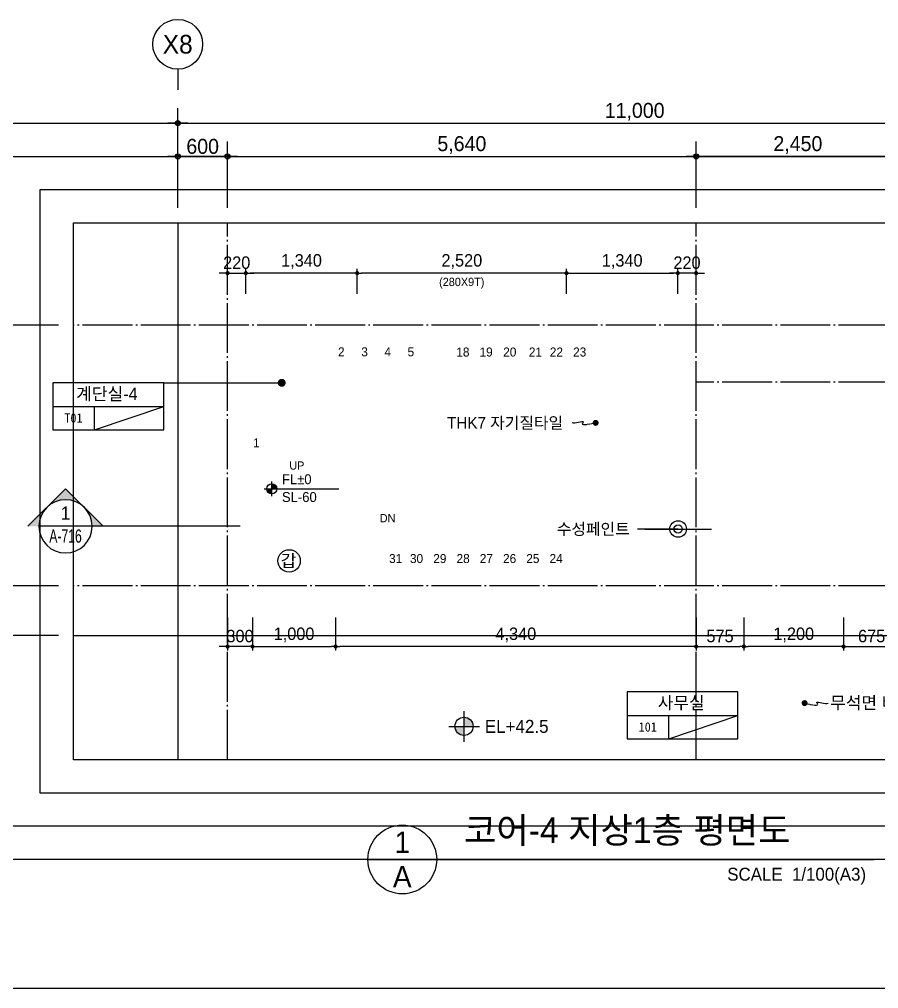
# Model space of a CAD drawing. Header units: millimetres. Extents: x 252711992 to 505989238, y 504776675 to 1009617600.
# Drawn here: x 253386243 to 253396585, y 504818337 to 504830007 of the extents above; entities that cross this region are included whole.
import ezdxf
from ezdxf.enums import TextEntityAlignment as Align
from ezdxf.xclip import XClip

# ---------------------------------------------------------------- set-up
doc = ezdxf.new("R2010")
doc.units = ezdxf.units.MM
doc.header["$XCLIPFRAME"] = 0
doc.linetypes.add('CEN', pattern=[35, 30, -2, 1, -2])
for name, color, linetype in [('$ZCDB_AUDIT_GENERATED_600D18', 7, 'Continuous'), ('0KD DIM', 7, 'Continuous'), ('4A.TEC CEN', 1, 'CEN'), ('4A.TEC TEXT', 7, 'Continuous'), ('4A.TEC TEXT 1', 3, 'Continuous'), ('4A.TEC TEXT 2', 3, 'Continuous'), ('4A.TEC 심볼', 7, 'Continuous'), ('CEN', 1, 'CEN'), ('LEV', 7, 'Continuous'), ('ROM', 7, 'Continuous'), ('SYM', 1, 'Continuous'), ('TEXT', 7, 'Continuous'), ('㈜SE&C TEXT', 7, 'Continuous')]:
    doc.layers.add(name, color=color, linetype=linetype)
doc.layers.add('DEFPOINT', color=135, linetype='Continuous', plot=False)
doc.styles.add('1', font='')
doc.styles.add('GHS', font='malgun.ttf')
doc.styles.add('SAMOO', font='')
doc.styles.add('나눔고딕', font='')
doc.styles.add('돋움', font='')
doc.styles.add('돋음체', font='')
doc.styles.add('울릉도L', font='')
doc.styles.get('1').set_extended_font_data('DotumChe')
doc.styles.get('SAMOO').set_extended_font_data('Dotum')
doc.styles.get('나눔고딕').set_extended_font_data('Dotum')
doc.styles.get('돋움').set_extended_font_data('Dotum')
doc.styles.get('돋음체').set_extended_font_data('Dotum')
doc.styles.get('울릉도L').set_extended_font_data('Dotum')
doc.dimstyles.new('DIM_600(외부치수)', dxfattribs={"dimscale": 400, "dimtxt": 3.299999999999998, "dimasz": 1, "dimexe": 2, "dimexo": 2, "dimgap": 1, "dimtad": 1, "dimdec": 0, "dimdsep": 46, "dimlunit": 6, "dimtxsty": '나눔고딕', "dimblk1": 'DIMDOT', "dimblk2": 'DIMDOT', "dimsah": 1, "dimcen": 2.5, "dimdle": 1.5, "dimclrd": 8, "dimclre": 8, "dimclrt": 3, "dimadec": 0, "dimazin": 0, "dimtfac": 1, "dimtdec": 0, "dimtix": 1, "dimtmove": 2, "dimatfit": 3, "dimldrblk": 'DIMDOT', "dimfxl": 1, "dimtvp": 1, "dimtolj": 1, "dimtzin": 0, "dimarcsym": 0})
doc.dimstyles.new('DIM_80(외부치수)', dxfattribs={"dimscale": 40, "dimtxt": 3.299999999999998, "dimasz": 1, "dimexe": 2, "dimexo": 2, "dimgap": 1, "dimtad": 1, "dimdec": 0, "dimdsep": 46, "dimlunit": 6, "dimtxsty": '돋움', "dimblk1": 'DIMDOT', "dimblk2": 'DIMDOT', "dimsah": 1, "dimcen": 2.5, "dimdle": 1.5, "dimclrd": 1, "dimclre": 7, "dimclrt": 2, "dimadec": 0, "dimazin": 0, "dimtfac": 1, "dimtdec": 0, "dimtix": 1, "dimtmove": 2, "dimatfit": 3, "dimldrblk": 'DIMDOT', "dimfxl": 1, "dimtvp": 1, "dimtolj": 1, "dimtzin": 0, "dimarcsym": 0})
doc.dimstyles.new('KD DIM 1', dxfattribs={"dimscale": 50, "dimtxt": 3, "dimasz": 1, "dimexe": 1, "dimexo": 1, "dimgap": 1, "dimtad": 1, "dimdec": 0, "dimzin": 0, "dimdsep": 46, "dimlunit": 6, "dimtxsty": '돋음체', "dimblk": 'DOT', "dimcen": 3, "dimdle": 1, "dimclrd": 256, "dimclre": 256, "dimclrt": 3, "dimazin": 0, "dimtfac": 1, "dimtdec": 0, "dimtix": 1, "dimtmove": 2, "dimatfit": 3, "dimldrblk": 'OBLIQUE', "dimfxl": 1, "dimtvp": 0.8333, "dimtolj": 1, "dimtzin": 0, "dimarcsym": 0})

# ---------------------------------------------------------------- blocks, each defined once
blk = doc.blocks.new('dwgFD3B')
at = {"layer": '4A.TEC CEN', "color": 250, "ltscale": 500}
blk.add_line((49194.51359510422, -169936.8347870111, -3333.333333333334), (357999.999995023, -169936.8347870111, -3333.333333333334), dxfattribs=at)
at = {"layer": '4A.TEC CEN', "color": 250, "ltscale": 500, "elevation": -3333.333333333334}
blk.add_lwpolyline([(241807.625374347, -39163.15827703476), (241807.625374347, -267000.000000298)], dxfattribs=at)
blk = doc.blocks.new('DIMDOT')
at = {"color": 0}
blk.add_line((-2, 0), (2, 0), dxfattribs=at)
for radius in [0.5, 0.25]:
    blk.add_circle((0, 0), radius, dxfattribs=at)
blk = doc.blocks.new('*D499')
at = {"layer": '$ZCDB_AUDIT_GENERATED_600D18', "color": 8, "lineweight": -2, "transparency": 16777216}
for p, q in [((253386712.6702335, 504826327.1429184), (253385512.670236, 504826327.1429184)), ((253385692.670236, 504826267.1429184), (253385692.670236, 504822647.1429183)), ((253386712.6702333, 504822587.1429183), (253385512.670236, 504822587.1429183))]:
    blk.add_line(p, q, dxfattribs=at)
at = {"layer": 'Defpoints', "color": 0, "transparency": 16777216}
for p in [(253386892.6702335, 504826327.1429184, -1.31158230942674e-08), (253385692.670236, 504822587.1429183), (253386892.6702333, 504822587.1429183, 2.26737029151991e-09)]:
    blk.add_point(p, dxfattribs=at)
at = {"layer": '$ZCDB_AUDIT_GENERATED_600D18', "color": 8, "lineweight": -2, "transparency": 16777216, "xscale": 60, "yscale": 60, "zscale": 60}
for p, rotation in [((253385692.670236, 504826327.1429184), 90), ((253385692.670236, 504822587.1429183), 270)]:
    blk.add_blockref('DIMDOT', p, dxfattribs=dict(at, rotation=rotation))
at = {"layer": '$ZCDB_AUDIT_GENERATED_600D18', "color": 3, "transparency": 16777216, "insert": (253385555.2075495, 504824457.1429182), "char_height": 180, "attachment_point": 5, "rotation": 90, "style": '나눔고딕'}
blk.add_mtext('\\A1;3,740', dxfattribs=at)
blk = doc.blocks.new('*D500')
at = {"layer": '$ZCDB_AUDIT_GENERATED_600D18', "color": 8, "lineweight": -2, "transparency": 16777216}
for p, q in [((253386712.6702335, 504823187.1429185), (253385912.6702371, 504823187.1429185)), ((253386092.6702371, 504822647.1429183), (253386092.6702371, 504823127.1429185)), ((253386712.6702335, 504822587.1429183), (253385912.6702371, 504822587.1429183))]:
    blk.add_line(p, q, dxfattribs=at)
at = {"layer": 'Defpoints', "color": 0, "transparency": 16777216}
for p in [(253386092.6702371, 504823187.1429185), (253386892.6702335, 504823187.1429185, -2.875822247005999e-09), (253386892.6702335, 504822587.1429183, -5.343281372915953e-09)]:
    blk.add_point(p, dxfattribs=at)
at = {"layer": '$ZCDB_AUDIT_GENERATED_600D18', "color": 8, "lineweight": -2, "transparency": 16777216, "xscale": 60, "yscale": 60, "zscale": 60}
for p, rotation in [((253386092.6702371, 504823187.1429185), 90), ((253386092.6702371, 504822587.1429183), 270)]:
    blk.add_blockref('DIMDOT', p, dxfattribs=dict(at, rotation=rotation))
at = {"layer": '$ZCDB_AUDIT_GENERATED_600D18', "color": 3, "transparency": 16777216, "insert": (253385972.5481205, 504822887.1429182), "char_height": 180, "attachment_point": 5, "rotation": 90, "style": '나눔고딕'}
blk.add_mtext('\\A1;600', dxfattribs=at)
blk = doc.blocks.new('*D501')
at = {"layer": '$ZCDB_AUDIT_GENERATED_600D18', "color": 8, "lineweight": -2, "transparency": 16777216}
for p, q in [((253388148.7754986, 504827737.1607442), (253388148.7754986, 504828937.1607442)), ((253399148.7754986, 504827737.1607442), (253399148.7754986, 504828937.1607442)), ((253388208.7754986, 504828757.1607442), (253399088.7754986, 504828757.1607442))]:
    blk.add_line(p, q, dxfattribs=at)
at = {"layer": 'Defpoints', "color": 0, "transparency": 16777216}
for p in [(253399148.7754986, 504828757.1607442), (253388148.7754986, 504827557.1607442, 1.956323103513569e-09), (253399148.7754986, 504827557.1607442)]:
    blk.add_point(p, dxfattribs=at)
at = {"layer": '$ZCDB_AUDIT_GENERATED_600D18', "color": 8, "lineweight": -2, "transparency": 16777216, "xscale": 60, "yscale": 60, "zscale": 60, "rotation": 180}
blk.add_blockref('DIMDOT', (253388148.7754986, 504828757.1607442), dxfattribs=at)
at = {"layer": '$ZCDB_AUDIT_GENERATED_600D18', "color": 8, "lineweight": -2, "transparency": 16777216, "xscale": 60, "yscale": 60, "zscale": 60}
blk.add_blockref('DIMDOT', (253399148.7754986, 504828757.1607442), dxfattribs=at)
at = {"layer": '$ZCDB_AUDIT_GENERATED_600D18', "color": 3, "transparency": 16777216, "insert": (253393648.7754986, 504828894.6234307), "char_height": 180, "attachment_point": 5, "style": '나눔고딕'}
blk.add_mtext('\\A1;11,000', dxfattribs=at)
blk = doc.blocks.new('*D503')
at = {"layer": '$ZCDB_AUDIT_GENERATED_600D18', "color": 8, "lineweight": -2, "transparency": 16777216}
for p, q in [((253388148.7754986, 504827737.1607405), (253388148.7754986, 504828537.1607442)), ((253388748.7741423, 504827737.1607409), (253388748.7741423, 504828537.1607442)), ((253388688.7741423, 504828357.1607442), (253388208.7754986, 504828357.1607442))]:
    blk.add_line(p, q, dxfattribs=at)
at = {"layer": 'Defpoints', "color": 0, "transparency": 16777216}
for p in [(253388148.7754986, 504828357.1607442), (253388148.7754986, 504827557.1607405, 39666.65489693279), (253388748.7741423, 504827557.1607409, 34666.66625857192)]:
    blk.add_point(p, dxfattribs=at)
at = {"layer": '$ZCDB_AUDIT_GENERATED_600D18', "color": 8, "lineweight": -2, "transparency": 16777216, "xscale": 60, "yscale": 60, "zscale": 60, "rotation": 180}
blk.add_blockref('DIMDOT', (253388148.7754986, 504828357.1607442), dxfattribs=at)
at = {"layer": '$ZCDB_AUDIT_GENERATED_600D18', "color": 8, "lineweight": -2, "transparency": 16777216, "xscale": 60, "yscale": 60, "zscale": 60}
blk.add_blockref('DIMDOT', (253388748.7741423, 504828357.1607442), dxfattribs=at)
at = {"layer": '$ZCDB_AUDIT_GENERATED_600D18', "color": 3, "transparency": 16777216, "insert": (253388448.7748204, 504828477.2828609), "char_height": 180, "attachment_point": 5, "style": '나눔고딕'}
blk.add_mtext('\\A1;600', dxfattribs=at)
blk = doc.blocks.new('*D504')
at = {"layer": '$ZCDB_AUDIT_GENERATED_600D18', "color": 8, "lineweight": -2, "transparency": 16777216}
for p, q in [((253386712.6702332, 504826327.1429185), (253385912.6702375, 504826327.1429185)), ((253386092.6702375, 504826267.1429185), (253386092.6702375, 504823247.1429185)), ((253386712.6702335, 504823187.1429185), (253385912.6702375, 504823187.1429185))]:
    blk.add_line(p, q, dxfattribs=at)
at = {"layer": 'Defpoints', "color": 0, "transparency": 16777216}
for p in [(253386892.6702332, 504826327.1429185, -1.578882802277803e-08), (253386092.6702375, 504823187.1429185), (253386892.6702335, 504823187.1429185, -2.875822247005999e-09)]:
    blk.add_point(p, dxfattribs=at)
at = {"layer": '$ZCDB_AUDIT_GENERATED_600D18', "color": 8, "lineweight": -2, "transparency": 16777216, "xscale": 60, "yscale": 60, "zscale": 60}
for p, rotation in [((253386092.6702375, 504826327.1429185), 90), ((253386092.6702375, 504823187.1429185), 270)]:
    blk.add_blockref('DIMDOT', p, dxfattribs=dict(at, rotation=rotation))
at = {"layer": '$ZCDB_AUDIT_GENERATED_600D18', "color": 3, "transparency": 16777216, "insert": (253385955.207551, 504824757.1429183), "char_height": 180, "attachment_point": 5, "rotation": 90, "style": '나눔고딕'}
blk.add_mtext('\\A1;3,140', dxfattribs=at)
blk = doc.blocks.new('*D505')
at = {"layer": '$ZCDB_AUDIT_GENERATED_600D18', "color": 8, "lineweight": -2, "transparency": 16777216}
for p, q in [((253388748.7741423, 504827737.1607409), (253388748.7741423, 504828537.1607442)), ((253394388.7741423, 504827737.1607371), (253394388.7741423, 504828537.1607442)), ((253388808.7741423, 504828357.1607442), (253394328.7741423, 504828357.1607442))]:
    blk.add_line(p, q, dxfattribs=at)
at = {"layer": 'Defpoints', "color": 0, "transparency": 16777216}
for p in [(253394388.7741423, 504828357.1607442), (253388748.7741423, 504827557.1607409, 34666.66625857192), (253394388.7741423, 504827557.1607371, 81666.6657055349)]:
    blk.add_point(p, dxfattribs=at)
at = {"layer": '$ZCDB_AUDIT_GENERATED_600D18', "color": 8, "lineweight": -2, "transparency": 16777216, "xscale": 60, "yscale": 60, "zscale": 60, "rotation": 180}
blk.add_blockref('DIMDOT', (253388748.7741423, 504828357.1607442), dxfattribs=at)
at = {"layer": '$ZCDB_AUDIT_GENERATED_600D18', "color": 8, "lineweight": -2, "transparency": 16777216, "xscale": 60, "yscale": 60, "zscale": 60}
blk.add_blockref('DIMDOT', (253394388.7741423, 504828357.1607442), dxfattribs=at)
at = {"layer": '$ZCDB_AUDIT_GENERATED_600D18', "color": 3, "transparency": 16777216, "insert": (253391568.7741423, 504828494.6234307), "char_height": 180, "attachment_point": 5, "style": '나눔고딕'}
blk.add_mtext('\\A1;5,640', dxfattribs=at)
blk = doc.blocks.new('*D506')
at = {"layer": '$ZCDB_AUDIT_GENERATED_600D18', "color": 8, "lineweight": -2, "transparency": 16777216}
for p, q in [((253394388.7741423, 504827737.1607371), (253394388.7741423, 504828537.1607442)), ((253396838.7741423, 504827737.1607388), (253396838.7741423, 504828537.1607442)), ((253396778.7741423, 504828357.1607442), (253394448.7741423, 504828357.1607442))]:
    blk.add_line(p, q, dxfattribs=at)
at = {"layer": 'Defpoints', "color": 0, "transparency": 16777216}
for p in [(253394388.7741423, 504828357.1607442), (253394388.7741423, 504827557.1607371, 81666.6657055349), (253396838.7741423, 504827557.1607388, 61249.99927946219)]:
    blk.add_point(p, dxfattribs=at)
at = {"layer": '$ZCDB_AUDIT_GENERATED_600D18', "color": 8, "lineweight": -2, "transparency": 16777216, "xscale": 60, "yscale": 60, "zscale": 60, "rotation": 180}
blk.add_blockref('DIMDOT', (253394388.7741423, 504828357.1607442), dxfattribs=at)
at = {"layer": '$ZCDB_AUDIT_GENERATED_600D18', "color": 8, "lineweight": -2, "transparency": 16777216, "xscale": 60, "yscale": 60, "zscale": 60}
blk.add_blockref('DIMDOT', (253396838.7741423, 504828357.1607442), dxfattribs=at)
at = {"layer": '$ZCDB_AUDIT_GENERATED_600D18', "color": 3, "transparency": 16777216, "insert": (253395613.7741423, 504828494.6234307), "char_height": 180, "attachment_point": 5, "style": '나눔고딕'}
blk.add_mtext('\\A1;2,450', dxfattribs=at)
blk = doc.blocks.new('A$C6C9969DE')
at = {"layer": 'ROM', "color": 0, "linetype": 'Continuous'}
for p, q in [((-0.000366315478459, 509.9999848770676), (2399.999633684521, 509.9999848920268)), ((899.9996336845217, -1.51068088599e-05), (899.9996336845217, 509.999984889233))]:
    blk.add_line(p, q, dxfattribs=at)
blk.add_lwpolyline([(-0.0003663210663944, -1.51229323819e-05), (2399.999633678934, -1.51229323819e-05), (2399.999633678934, 1019.999984877067), (-0.0003663210663944, 1019.999984877067)], close=True, dxfattribs=at)
blk = doc.blocks.new('A$C3A5201BD')
at = {"layer": 'LEV'}
h = blk.add_hatch(color=256, dxfattribs=at)
h.paths.add_polyline_path([(199.9995037299813, 200.0000386673782), (334.9992689478677, 200.0000386674074, 0.4142135623731555), (199.9995037299813, 334.9998038851481)])
h.paths.add_polyline_path([(199.9995037299813, 65.00027344955014), (199.9995037299813, 200.0000386674074), (64.9997385123279, 200.0000386673782, 0.4142135623728401)])
at = {"layer": 'LEV', "color": 7}
for p, q in [((199.9995037299813, 0.0002734496083576), (199.9995037299813, 399.9998038851481)), ((-0.0002614879049361, 200.0000386673201), (2007.350584278698, 200.0000386679894)), ((-0.0002614876721054, 200.0000386673491), (399.9992689478677, 200.0000386674364))]:
    blk.add_line(p, q, dxfattribs=at)
blk.add_circle((199.9995037300978, 200.0000386673491), 134.9997652177996, dxfattribs=at)
blk = doc.blocks.new('ASDFAWGFQWEGRQEWR')
at = {"layer": 'CEN'}
blk.add_lwpolyline([(1711.563310235739, 117.6312502026558), (1640.734880536795, 101.4625445604324), (1594.273082643747, 94.00800722837448), (1567.469787657261, 93.40916627645493), (1555.616866767406, 97.8075498342514), (1554.00619110465, 105.3446859121323), (1557.929631829262, 114.1621026992798), (1562.679060041904, 122.4013282060623), (1563.546346962452, 128.2038905024529), (1556.924680322409, 130.2069102525711), (1543.612514823675, 129.0298780202866), (1525.509621739388, 125.7878770232201), (1504.515772283077, 121.5959903597832), (1482.53073784709, 117.5693011879921), (1461.454289674759, 114.8228927254677), (1443.186199069023, 114.4718480110168), (1429.626237303019, 117.6312502026558)], dxfattribs=at)
at = {"layer": '㈜SE&C TEXT', "color": 1, "const_width": 35.86564879630993}
blk.add_lwpolyline([(1729.496134638786, 117.6312502026558, 1), (1693.630485832691, 117.6312502026558, 1)], format="xyb", close=True, dxfattribs=at)
at = {"layer": '4A.TEC TEXT', "style": '돋움'}
blk.add_text('THK7 자기질타일', height=140, dxfattribs=at).set_placement((-76.75096759200096, 117.6312502026558), align=Align.MIDDLE_LEFT)
blk = doc.blocks.new('단면기호1')
at = {"layer": 'SYM'}
h = blk.add_hatch(color=256, dxfattribs=at)
h.paths.add_polyline_path([(4.24264068711929, 4.242640687119319, -0.198912367379659), (6, 8.3e-15), (8.485281374238637, 0)])
h.paths.add_polyline_path([(0, 8.48528137423858), (-4.24264068711929, 4.24264068711929, -0.4142135623730959), (4.24264068711929, 4.242640687119319)])
h.paths.add_polyline_path([(-4.24264068711929, 4.24264068711929), (-8.485281374238525, 5.68e-14), (-6, 4.85e-14, -0.198912367379656)])
for p in [(-8.485281374238525, 5.68e-14), (8.485281374238637, 0)]:
    blk.add_line(p, (0, 8.48528137423858), dxfattribs=at)
blk.add_circle((0, 0), 6, dxfattribs=at)
blk = doc.blocks.new('_Dot')
at = {"color": 0, "linetype": 'ByBlock', "lineweight": -2}
blk.add_line((-0.5, 0), (-1, 0), dxfattribs=at)
at = {"color": 0, "linetype": 'ByBlock', "const_width": 0.5}
blk.add_lwpolyline([(-0.25, 0, 1), (0.25, 0, 1)], format="xyb", close=True, dxfattribs=at)
blk = doc.blocks.new('*D1077')
at = {"layer": '0KD DIM', "lineweight": -2, "transparency": 16777216}
for p, q in [((253389048.7741442, 504822806.3155872), (253389048.7741442, 504822406.3155859)), ((253390048.7741442, 504822806.3155872), (253390048.7741442, 504822406.3155859)), ((253389098.7741442, 504822456.3155859), (253389998.7741442, 504822456.3155859))]:
    blk.add_line(p, q, dxfattribs=at)
at = {"layer": 'Defpoints', "color": 0, "transparency": 16777216}
for p in [(253389048.7741442, 504822856.3155872), (253390048.7741442, 504822856.3155872), (253390048.7741442, 504822456.3155859)]:
    blk.add_point(p, dxfattribs=at)
at = {"layer": '0KD DIM', "lineweight": -2, "transparency": 16777216, "xscale": 50, "yscale": 50, "zscale": 50, "rotation": 180}
blk.add_blockref('_Dot', (253389048.7741442, 504822456.3155859), dxfattribs=at)
at = {"layer": '0KD DIM', "lineweight": -2, "transparency": 16777216, "xscale": 50, "yscale": 50, "zscale": 50}
blk.add_blockref('_Dot', (253390048.7741442, 504822456.3155859), dxfattribs=at)
at = {"layer": '0KD DIM', "color": 3, "transparency": 16777216, "insert": (253389548.7741442, 504822595.8678247), "char_height": 150, "attachment_point": 5, "style": '돋음체'}
blk.add_mtext('\\A1;1,000', dxfattribs=at)
blk = doc.blocks.new('_OBLIQUE')
at = {"color": 0, "linetype": 'ByBlock'}
blk.add_line((-0.5, -0.5), (0.5, 0.5), dxfattribs=at)
blk = doc.blocks.new('*D1078')
at = {"layer": '0KD DIM', "lineweight": -2, "transparency": 16777216}
for p, q in [((253388748.7741423, 504822806.3155872), (253388748.7741423, 504822406.3155859)), ((253389048.7741442, 504822806.3155872), (253389048.7741442, 504822406.3155859)), ((253388698.7741423, 504822456.3155859), (253388648.7741423, 504822456.3155859)), ((253389048.7741442, 504822456.3155859), (253388748.7741423, 504822456.3155859)), ((253389098.7741442, 504822456.3155859), (253389148.7741442, 504822456.3155859))]:
    blk.add_line(p, q, dxfattribs=at)
at = {"layer": 'Defpoints', "color": 0, "transparency": 16777216}
for p in [(253388748.7741423, 504822856.3155872), (253389048.7741442, 504822856.3155872), (253388748.7741423, 504822456.3155859)]:
    blk.add_point(p, dxfattribs=at)
at = {"layer": '0KD DIM', "lineweight": -2, "transparency": 16777216, "xscale": 50, "yscale": 50, "zscale": 50}
blk.add_blockref('_Dot', (253388748.7741423, 504822456.3155859), dxfattribs=at)
at = {"layer": '0KD DIM', "lineweight": -2, "transparency": 16777216, "xscale": 50, "yscale": 50, "zscale": 50, "rotation": 180}
blk.add_blockref('_Dot', (253389048.7741442, 504822456.3155859), dxfattribs=at)
at = {"layer": '0KD DIM', "color": 3, "transparency": 16777216, "insert": (253388898.7741432, 504822581.4173498), "char_height": 150, "attachment_point": 5, "style": '돋음체'}
blk.add_mtext('\\A1;300', dxfattribs=at)
blk = doc.blocks.new('*D1079')
at = {"layer": '0KD DIM', "lineweight": -2, "transparency": 16777216}
for p, q in [((253390048.7741442, 504822806.3155872), (253390048.7741442, 504822406.3155859)), ((253394388.7741423, 504822806.3155875), (253394388.7741423, 504822406.3155859)), ((253394338.7741423, 504822456.3155859), (253390098.7741442, 504822456.3155859))]:
    blk.add_line(p, q, dxfattribs=at)
at = {"layer": 'Defpoints', "color": 0, "transparency": 16777216}
for p in [(253390048.7741442, 504822856.3155872), (253394388.7741423, 504822856.3155875), (253390048.7741442, 504822456.3155859)]:
    blk.add_point(p, dxfattribs=at)
at = {"layer": '0KD DIM', "lineweight": -2, "transparency": 16777216, "xscale": 50, "yscale": 50, "zscale": 50, "rotation": 180}
blk.add_blockref('_Dot', (253390048.7741442, 504822456.3155859), dxfattribs=at)
at = {"layer": '0KD DIM', "lineweight": -2, "transparency": 16777216, "xscale": 50, "yscale": 50, "zscale": 50}
blk.add_blockref('_Dot', (253394388.7741423, 504822456.3155859), dxfattribs=at)
at = {"layer": '0KD DIM', "color": 3, "transparency": 16777216, "insert": (253392218.7741432, 504822595.8678247), "char_height": 150, "attachment_point": 5, "style": '돋음체'}
blk.add_mtext('\\A1;4,340', dxfattribs=at)
blk = doc.blocks.new('*D1080')
at = {"layer": '0KD DIM', "lineweight": -2, "transparency": 16777216}
for p, q in [((253394388.7741423, 504822806.3155875), (253394388.7741423, 504822406.3155859)), ((253394963.7762941, 504822806.3155874), (253394963.7762941, 504822406.3155859)), ((253394438.7741423, 504822456.3155859), (253394913.7762941, 504822456.3155859))]:
    blk.add_line(p, q, dxfattribs=at)
at = {"layer": 'Defpoints', "color": 0, "transparency": 16777216}
for p in [(253394388.7741423, 504822856.3155875), (253394963.7762941, 504822856.3155874), (253394963.7762941, 504822456.3155859)]:
    blk.add_point(p, dxfattribs=at)
at = {"layer": '0KD DIM', "lineweight": -2, "transparency": 16777216, "xscale": 50, "yscale": 50, "zscale": 50, "rotation": 180}
blk.add_blockref('_Dot', (253394388.7741423, 504822456.3155859), dxfattribs=at)
at = {"layer": '0KD DIM', "lineweight": -2, "transparency": 16777216, "xscale": 50, "yscale": 50, "zscale": 50}
blk.add_blockref('_Dot', (253394963.7762941, 504822456.3155859), dxfattribs=at)
at = {"layer": '0KD DIM', "color": 3, "transparency": 16777216, "insert": (253394676.2752182, 504822581.4173498), "char_height": 150, "attachment_point": 5, "style": '돋음체'}
blk.add_mtext('\\A1;575', dxfattribs=at)
blk = doc.blocks.new('*D1081')
at = {"layer": '0KD DIM', "lineweight": -2, "transparency": 16777216}
for p, q in [((253394963.7762941, 504822806.3155874), (253394963.7762941, 504822406.3155859)), ((253396163.7719905, 504822806.3155876), (253396163.7719905, 504822406.3155859)), ((253396113.7719905, 504822456.3155859), (253395013.7762941, 504822456.3155859))]:
    blk.add_line(p, q, dxfattribs=at)
at = {"layer": 'Defpoints', "color": 0, "transparency": 16777216}
for p in [(253394963.7762941, 504822856.3155874), (253396163.7719905, 504822856.3155876), (253394963.7762941, 504822456.3155859)]:
    blk.add_point(p, dxfattribs=at)
at = {"layer": '0KD DIM', "lineweight": -2, "transparency": 16777216, "xscale": 50, "yscale": 50, "zscale": 50, "rotation": 180}
blk.add_blockref('_Dot', (253394963.7762941, 504822456.3155859), dxfattribs=at)
at = {"layer": '0KD DIM', "lineweight": -2, "transparency": 16777216, "xscale": 50, "yscale": 50, "zscale": 50}
blk.add_blockref('_Dot', (253396163.7719905, 504822456.3155859), dxfattribs=at)
at = {"layer": '0KD DIM', "color": 3, "transparency": 16777216, "insert": (253395563.7741423, 504822595.8678247), "char_height": 150, "attachment_point": 5, "style": '돋음체'}
blk.add_mtext('\\A1;1,200', dxfattribs=at)
blk = doc.blocks.new('*D1082')
at = {"layer": '0KD DIM', "lineweight": -2, "transparency": 16777216}
for p, q in [((253396163.7719905, 504822806.3155876), (253396163.7719905, 504822406.3155859)), ((253396838.7741423, 504822806.3155875), (253396838.7741423, 504822406.3155859)), ((253396213.7719905, 504822456.3155859), (253396788.7741423, 504822456.3155859))]:
    blk.add_line(p, q, dxfattribs=at)
at = {"layer": 'Defpoints', "color": 0, "transparency": 16777216}
for p in [(253396163.7719905, 504822856.3155876), (253396838.7741423, 504822856.3155875), (253396838.7741423, 504822456.3155859)]:
    blk.add_point(p, dxfattribs=at)
at = {"layer": '0KD DIM', "lineweight": -2, "transparency": 16777216, "xscale": 50, "yscale": 50, "zscale": 50, "rotation": 180}
blk.add_blockref('_Dot', (253396163.7719905, 504822456.3155859), dxfattribs=at)
at = {"layer": '0KD DIM', "lineweight": -2, "transparency": 16777216, "xscale": 50, "yscale": 50, "zscale": 50}
blk.add_blockref('_Dot', (253396838.7741423, 504822456.3155859), dxfattribs=at)
at = {"layer": '0KD DIM', "color": 3, "transparency": 16777216, "insert": (253396501.2730664, 504822581.4173498), "char_height": 150, "attachment_point": 5, "style": '돋음체'}
blk.add_mtext('\\A1;675', dxfattribs=at)
blk = doc.blocks.new('FL-LEVEL1')
at = {"layer": '4A.TEC 심볼', "linetype": 'ByBlock'}
h = blk.add_hatch(color=256, dxfattribs=at)
h.paths.add_polyline_path([(295, 174.9999999991269), (295, -8.731149e-10), (470, -8.731149e-10, 0.4142135623730951)])
h.paths.add_polyline_path([(295, -8.731149e-10), (120, -8.731149e-10, 0.4142135623730951), (295, -175.0000000008731)])
for p, q in [((295, -295.0000000002328), (295, 295.0000000001164)), ((0, 0), (590, -5.82077e-11))]:
    blk.add_line(p, q, dxfattribs=at)
blk.add_circle((295, -1.74623e-10), 174.9999999999983, dxfattribs=at)
at = {"layer": '4A.TEC TEXT 2', "color": 3, "linetype": 'ByBlock', "style": 'SAMOO'}
blk.add_attdef('FL', text='', height=250.0000000000001, dxfattribs=at).set_placement((695, 0), align=Align.MIDDLE_LEFT)
blk = doc.blocks.new('*D1086')
at = {"layer": '0KD DIM', "lineweight": -2, "transparency": 16777216}
for p, q in [((253390308.7741423, 504826702.1429182), (253390308.7741423, 504827002.1429185)), ((253392828.7741423, 504826702.1429182), (253392828.7741423, 504827002.1429185)), ((253392778.7741423, 504826952.1429185), (253390358.7741423, 504826952.1429185))]:
    blk.add_line(p, q, dxfattribs=at)
at = {"layer": 'Defpoints', "color": 0, "transparency": 16777216}
for p in [(253390308.7741423, 504826952.1429185), (253390308.7741423, 504826652.1429182, 2.3046595742926e-09), (253392828.7741423, 504826652.1429182)]:
    blk.add_point(p, dxfattribs=at)
at = {"layer": '0KD DIM', "lineweight": -2, "transparency": 16777216, "xscale": 50, "yscale": 50, "zscale": 50, "rotation": 180}
blk.add_blockref('_Dot', (253390308.7741423, 504826952.1429185), dxfattribs=at)
at = {"layer": '0KD DIM', "lineweight": -2, "transparency": 16777216, "xscale": 50, "yscale": 50, "zscale": 50}
blk.add_blockref('_Dot', (253392828.7741423, 504826952.1429185), dxfattribs=at)
at = {"layer": '0KD DIM', "color": 3, "transparency": 16777216, "insert": (253391568.7741423, 504827091.6951573), "char_height": 150, "attachment_point": 5, "style": '돋음체'}
blk.add_mtext('\\A1;2,520', dxfattribs=at)
blk = doc.blocks.new('*D1087')
at = {"layer": '0KD DIM', "lineweight": -2, "transparency": 16777216}
for p, q in [((253392828.7741423, 504826702.1429182), (253392828.7741423, 504827002.1429185)), ((253394168.7741423, 504826702.1429182), (253394168.7741423, 504827002.1429185)), ((253392878.7741423, 504826952.1429185), (253394118.7741423, 504826952.1429185))]:
    blk.add_line(p, q, dxfattribs=at)
at = {"layer": 'Defpoints', "color": 0, "transparency": 16777216}
for p in [(253394168.7741423, 504826952.1429185), (253392828.7741423, 504826652.1429182), (253394168.7741423, 504826652.1429182)]:
    blk.add_point(p, dxfattribs=at)
at = {"layer": '0KD DIM', "lineweight": -2, "transparency": 16777216, "xscale": 50, "yscale": 50, "zscale": 50, "rotation": 180}
blk.add_blockref('_Dot', (253392828.7741423, 504826952.1429185), dxfattribs=at)
at = {"layer": '0KD DIM', "lineweight": -2, "transparency": 16777216, "xscale": 50, "yscale": 50, "zscale": 50}
blk.add_blockref('_Dot', (253394168.7741423, 504826952.1429185), dxfattribs=at)
at = {"layer": '0KD DIM', "color": 3, "transparency": 16777216, "insert": (253393498.7741423, 504827091.6951573), "char_height": 150, "attachment_point": 5, "style": '돋음체'}
blk.add_mtext('\\A1;1,340', dxfattribs=at)
blk = doc.blocks.new('*D1088')
at = {"layer": '0KD DIM', "lineweight": -2, "transparency": 16777216}
for p, q in [((253388968.7741424, 504826702.1429182), (253388968.7741424, 504827002.1429185)), ((253390308.7741423, 504826702.1429183), (253390308.7741423, 504827002.1429185)), ((253390258.7741423, 504826952.1429185), (253389018.7741424, 504826952.1429185))]:
    blk.add_line(p, q, dxfattribs=at)
at = {"layer": 'Defpoints', "color": 0, "transparency": 16777216}
for p in [(253388968.7741424, 504826952.1429185), (253388968.7741424, 504826652.1429182), (253390308.7741423, 504826652.1429183)]:
    blk.add_point(p, dxfattribs=at)
at = {"layer": '0KD DIM', "lineweight": -2, "transparency": 16777216, "xscale": 50, "yscale": 50, "zscale": 50, "rotation": 180}
blk.add_blockref('_Dot', (253388968.7741424, 504826952.1429185), dxfattribs=at)
at = {"layer": '0KD DIM', "lineweight": -2, "transparency": 16777216, "xscale": 50, "yscale": 50, "zscale": 50}
blk.add_blockref('_Dot', (253390308.7741423, 504826952.1429185), dxfattribs=at)
at = {"layer": '0KD DIM', "color": 3, "transparency": 16777216, "insert": (253389638.7741423, 504827091.6951573), "char_height": 150, "attachment_point": 5, "style": '돋음체'}
blk.add_mtext('\\A1;1,340', dxfattribs=at)
blk = doc.blocks.new('*D1089')
at = {"layer": '0KD DIM', "lineweight": -2, "transparency": 16777216}
for p, q in [((253394168.7741423, 504826702.1429182), (253394168.7741423, 504827002.1429185)), ((253394388.7741423, 504826702.1429182), (253394388.7741423, 504827002.1429185)), ((253394118.7741423, 504826952.1429185), (253394068.7741423, 504826952.1429185)), ((253394388.7741423, 504826952.1429185), (253394168.7741423, 504826952.1429185)), ((253394438.7741423, 504826952.1429185), (253394488.7741423, 504826952.1429185))]:
    blk.add_line(p, q, dxfattribs=at)
at = {"layer": 'Defpoints', "color": 0, "transparency": 16777216}
for p in [(253394168.7741423, 504826952.1429185), (253394168.7741423, 504826652.1429182), (253394388.7741423, 504826652.1429182)]:
    blk.add_point(p, dxfattribs=at)
at = {"layer": '0KD DIM', "lineweight": -2, "transparency": 16777216, "xscale": 50, "yscale": 50, "zscale": 50}
blk.add_blockref('_Dot', (253394168.7741423, 504826952.1429185), dxfattribs=at)
at = {"layer": '0KD DIM', "lineweight": -2, "transparency": 16777216, "xscale": 50, "yscale": 50, "zscale": 50, "rotation": 180}
blk.add_blockref('_Dot', (253394388.7741423, 504826952.1429185), dxfattribs=at)
at = {"layer": '0KD DIM', "color": 3, "transparency": 16777216, "insert": (253394278.7741423, 504827077.2446824), "char_height": 150, "attachment_point": 5, "style": '돋음체'}
blk.add_mtext('\\A1;220', dxfattribs=at)
blk = doc.blocks.new('*D1090')
at = {"layer": '0KD DIM', "lineweight": -2, "transparency": 16777216}
for p, q in [((253388748.772786, 504826702.1429183), (253388748.772786, 504827002.1429185)), ((253388968.7741424, 504826702.1429182), (253388968.7741424, 504827002.1429185)), ((253388698.772786, 504826952.1429185), (253388648.772786, 504826952.1429185)), ((253388748.772786, 504826952.1429185), (253388968.7741424, 504826952.1429185)), ((253389018.7741424, 504826952.1429185), (253389068.7741424, 504826952.1429185))]:
    blk.add_line(p, q, dxfattribs=at)
at = {"layer": 'Defpoints', "color": 0, "transparency": 16777216}
for p in [(253388968.7741424, 504826952.1429185), (253388748.772786, 504826652.1429183), (253388968.7741424, 504826652.1429182)]:
    blk.add_point(p, dxfattribs=at)
at = {"layer": '0KD DIM', "lineweight": -2, "transparency": 16777216, "xscale": 50, "yscale": 50, "zscale": 50}
blk.add_blockref('_Dot', (253388748.772786, 504826952.1429185), dxfattribs=at)
at = {"layer": '0KD DIM', "lineweight": -2, "transparency": 16777216, "xscale": 50, "yscale": 50, "zscale": 50, "rotation": 180}
blk.add_blockref('_Dot', (253388968.7741424, 504826952.1429185), dxfattribs=at)
at = {"layer": '0KD DIM', "color": 3, "transparency": 16777216, "insert": (253388858.7734642, 504827077.2446824), "char_height": 150, "attachment_point": 5, "style": '돋음체'}
blk.add_mtext('\\A1;220', dxfattribs=at)
blk = doc.blocks.new('ccs122')
at = {"layer": '4A.TEC 심볼'}
blk.add_line((-5.68e-14, 8), (0, 3), dxfattribs=at)
blk.add_circle((-1.137e-13, 14), 6, dxfattribs=at)
at = {"layer": '4A.TEC TEXT 2', "color": 3, "style": 'GHS'}
blk.add_attdef('NO', text='', height=4.5, dxfattribs=at).set_placement((-0.0061597368079092, 14.01791285492388), align=Align.MIDDLE_CENTER)
blk = doc.blocks.new('ADSFWEFQWEF')
at = {"layer": '4A.TEC TEXT', "style": '돋움'}
blk.add_text('수성페인트', height=140, dxfattribs=at).set_placement((559.8709662556648, 110.2937781214714), align=Align.MIDDLE_LEFT)
at = {"layer": '㈜SE&C TEXT', "color": 1}
blk.add_leader([(2020.711429685354, 110.2937781214714, -5.1186362e-09), (1532.46255376935, 110.2937781214714)], dimstyle='DIM_80(외부치수)', override={"dimasz": 5, "dimtad": 0}, dxfattribs=at)

msp = doc.modelspace()

# ---------------------------------------------------------------- linework, layer by layer
for p, q in [((253387146.5511535, 504825064.3547173), (253387979.8844888, 504825347.6880513)), ((253394059.3392431, 504821344.2088856), (253394892.6725784, 504821627.5422195))]:
    msp.add_line(p, q)
at = {"layer": '4A.TEC CEN', "ltscale": 20}
for p, q in [((253388748.7741423, 504821092.1607454, 1666.666666666672), (253388748.7741423, 504827557.1607442, 1666.666666666672)), ((253394388.7741423, 504821092.1607454, 1666.666666666672), (253394388.7741423, 504827557.1607442, 1666.666666666672)), ((253400203.0507484, 504826327.1429182, 1666.666666666672), (253386892.6702333, 504826327.1429182, 1666.666666666672)), ((253400203.0507484, 504825637.1429213, 1666.666666666672), (253394388.7741423, 504825637.1429213, 1666.666666666672)), ((253400203.0507484, 504823187.1429182, 1666.666666666672), (253386892.6702333, 504823187.1429182, 1666.666666666672))]:
    msp.add_line(p, q, dxfattribs=at)
at = {"layer": '4A.TEC 심볼'}
msp.add_line((253390437.7211927, 504819892.1607455, 3333.333333333334), (253396531.7116035, 504819892.1607455, 3333.333333333334), dxfattribs=at)
for centre, radius in [((253389489.2824031, 504823487.0200002), 134.6608548664988), ((253390851.7211915, 504819892.1607455, 3333.333333333334), 413.9999987842205)]:
    msp.add_circle(centre, radius, dxfattribs=at)
at = {"layer": 'CEN'}
msp.add_lwpolyline([(253395694.8483554, 504821774.8370876), (253395765.6767851, 504821758.6683819), (253395812.138583, 504821751.2138445), (253395838.9418779, 504821750.6150036), (253395850.7947988, 504821755.0133871), (253395852.4054745, 504821762.5505233), (253395848.4820338, 504821771.3679399), (253395843.7326055, 504821779.6071655), (253395842.8653186, 504821785.4097279), (253395849.4869852, 504821787.4127476), (253395862.7991508, 504821786.2357154), (253395880.9020438, 504821782.9937143), (253395901.8958933, 504821778.8018277), (253395923.8809277, 504821774.7751386), (253395944.9573759, 504821772.02873), (253395963.2254665, 504821771.6776853), (253395976.7854283, 504821774.8370876)], dxfattribs=at)
at = {"layer": 'DEFPOINT'}
msp.add_line((253420191.5427862, 504818337.2865365, 3333.333333333334), (253383991.542698, 504818337.2865365, 3333.333333333334), dxfattribs=at)
at = {"layer": 'DEFPOINT', "elevation": 3333.333333333334}
for points in [[(253385692.6702333, 504828757.1607442), (253401403.0507484, 504828757.1607442), (253401403.0507484, 504819892.1607454), (253385692.6702333, 504819892.1607454)], [(253386092.6702333, 504828357.1607442), (253401003.0507484, 504828357.1607442), (253401003.0507484, 504820292.1607454), (253386092.6702333, 504820292.1607454)], [(253386492.6702333, 504827957.1607442), (253400603.0507484, 504827957.1607442), (253400603.0507484, 504820692.1607454), (253386492.6702333, 504820692.1607454)], [(253386892.6702333, 504827557.1607442), (253400203.0507484, 504827557.1607442), (253400203.0507484, 504821092.1607454), (253386892.6702333, 504821092.1607454)]]:
    msp.add_lwpolyline(points, close=True, dxfattribs=at)
at = {"layer": 'SYM'}
msp.add_line((253388900.7027825, 504823903.451838, 1666.666666666672), (253387118.2736651, 504823903.451838, 1666.666666666672), dxfattribs=at)
at = {"layer": 'SYM', "elevation": 1666.666666666672}
msp.add_lwpolyline([(253387118.2736651, 504823903.451838), (253386477.8156509, 504823903.451838)], dxfattribs=at)
at = {"layer": 'TEXT'}
msp.add_line((253387979.8844888, 504825631.0213853), (253389400.3701305, 504825631.0213853), dxfattribs=at)
at = {"layer": 'TEXT', "const_width": 47.82086465464744}
msp.add_lwpolyline([(253389400.3701305, 504825654.9318176, 1), (253389400.3701305, 504825607.1109529, 1)], format="xyb", close=True, dxfattribs=at)
at = {"layer": '㈜SE&C TEXT', "color": 1, "const_width": 35.86564879630993}
msp.add_lwpolyline([(253395676.9155309, 504821774.8370876, -1), (253395712.7811797, 504821774.8370876, -1)], format="xyb", close=True, dxfattribs=at)

# ---------------------------------------------------------------- block references
ref = msp.add_blockref('dwgFD3B', (253146341.1514806, 504992523.9777051, -4999.10000778521))
XClip(ref).set_block_clipping_path([(240551.51875257492, -171431.81695973873), (253861.8992676735, -164966.81696093082)])
for name, p in [('ASDFAWGFQWEGRQEWR', (253391467.8654394, 504825031.4926756)), ('ADSFWEFQWEF', (253392151.5269002, 504823760.8544358))]:
    msp.add_blockref(name, p)
at = {"layer": '4A.TEC 심볼'}
ref = msp.add_blockref('ccs122', (253388148.7754986, 504829007.1607452, -7764.323742901417), dxfattribs=dict(at, xscale=49.99999977496833, yscale=49.99999977496833, zscale=49.99999977496833))
ref.add_attrib('NO', 'X8', dxfattribs={"layer": '0', "color": 3, "height": 224.9999989873575, "style": '울릉도L'}).set_placement((253388148.4675118, 504829708.0563848, -7764.323742901417), align=Align.MIDDLE_CENTER)
at = {"layer": '4A.TEC 심볼', "color": 3, "linetype": 'ByBlock'}
ref = msp.add_blockref('FL-LEVEL1', (253391410.8950494, 504821494.8237627), dxfattribs=dict(at, xscale=0.6250000000000405, yscale=0.6250000000000405, zscale=0.6250000000000405))
ref.add_attrib('FL', 'EL+42.5', dxfattribs={"layer": '4A.TEC TEXT 1', "color": 3, "linetype": 'ByBlock', "height": 156.2500000000101, "style": 'SAMOO'}).set_placement((253391845.2700494, 504821494.8237627), align=Align.MIDDLE_LEFT)
at = {"layer": 'LEV', "xscale": 0.4469841265468151, "yscale": 0.4469841265468151, "zscale": 0.4469841265468151}
msp.add_blockref('A$C3A5201BD', (253389190.7749901, 504824265.0673274), dxfattribs=at)
at = {"layer": 'SYM', "xscale": -53.37150118498497, "yscale": 53.37150118498497, "zscale": 53.37150118498497, "rotation": 359.9999999999999}
msp.add_blockref('단면기호1', (253386798.044658, 504823903.451838, 1666.666666666672), dxfattribs=at)
at = {"layer": 'TEXT', "xscale": 0.5555555568112274, "yscale": 0.5555555568112274, "zscale": 0.5555555568112274}
for p in [(253386646.5513559, 504825064.3547257), (253393559.3394455, 504821344.208894)]:
    msp.add_blockref('A$C6C9969DE', p, dxfattribs=at)

# ---------------------------------------------------------------- texts
at = {"layer": '0KD DIM', "color": 3, "style": '돋음체'}
msp.add_text('(280X9T)', height=100, dxfattribs=at).set_placement((253391567.3691704, 504826846.2408239, 1666.666666666672), align=Align.MIDDLE_CENTER)
at = {"layer": '4A.TEC TEXT', "style": '돋움'}
msp.add_text('갑', height=149.9999993269831, dxfattribs=at).set_placement((253389483.0381376, 504823488.9670771), align=Align.MIDDLE_CENTER)
msp.add_text('무석면 비닐타일', height=150, dxfattribs=at).set_placement((253396001.9280508, 504821779.8370876), align=Align.MIDDLE_LEFT)
at = {"layer": '4A.TEC TEXT 1', "style": '돋음체'}
for s, p in [('UP', (253389491.6952952, 504824635.451322, 4999.550003892607)), ('DN', (253390580.4644877, 504824001.8374394, 4999.550003892607))]:
    msp.add_text(s, height=100, dxfattribs=at).set_placement(p, align=Align.MIDDLE_LEFT)
at = {"layer": '4A.TEC TEXT 2', "color": 3, "style": '나눔고딕'}
msp.add_text('코어-4 지상1층 평면도', height=310.4999990881653, dxfattribs=at).set_placement((253391594.6120141, 504819995.6607452, 3333.333333333334), align=Align.BOTTOM_LEFT)
for s, p in [('1', (253390851.7211915, 504820099.1607449, 3333.333333333334)), ('A', (253390851.7211915, 504819685.1607461, 3333.333333333334))]:
    msp.add_text(s, height=258.7499992401379, dxfattribs=at).set_placement(p, align=Align.MIDDLE)
msp.add_text('SCALE  1/100(A3)', height=155.2499995440826, dxfattribs=at).set_placement((253396434.5083647, 504819590.5218989, 3333.333333333334), align=Align.BOTTOM_RIGHT)
at = {"layer": 'LEV', "style": '돋움'}
for s, p in [('FL%%P0', (253389402.9032772, 504824410.3733206)), ('SL-60', (253389402.9032077, 504824196.1646707))]:
    msp.add_text(s, height=120, dxfattribs=at).set_placement(p)
at = {"layer": 'TEXT', "style": '나눔고딕'}
for s, p in [('2', (253390157.0983442, 504825917.1969377, 1666.666666666672)), ('3', (253390437.2458001, 504825917.1969377, 1666.666666666672)), ('4', (253390715.6237852, 504825917.1969377, 1666.666666666672)), ('5', (253390994.444138, 504825917.1969377, 1666.666666666672)), ('18', (253391660.3324227, 504825915.168409, 1666.666666666672)), ('19', (253391940.0375109, 504825915.168409, 1666.666666666672)), ('20', (253392224.9035557, 504825915.168409, 1666.666666666672)), ('21', (253392533.3625449, 504825915.168409, 1666.666666666672)), ('22', (253392785.935747, 504825915.168409, 1666.666666666672)), ('23', (253393066.2306588, 504825915.168409, 1666.666666666672)), ('1', (253389135.2060543, 504824822.6638578, 1666.666666666672)), ('31', (253390850.8563129, 504823428.6480458, 1666.666666666672)), ('30', (253391102.3973238, 504823428.6480458, 1666.666666666672)), ('29', (253391382.8396915, 504823428.6480458, 1666.666666666672)), ('28', (253391663.1346033, 504823428.6480458, 1666.666666666672)), ('27', (253391942.8396915, 504823428.6480458, 1666.666666666672)), ('26', (253392222.8396915, 504823428.6480458, 1666.666666666672)), ('25', (253392502.6922356, 504823428.6480458, 1666.666666666672)), ('24', (253392782.5447797, 504823428.6480458, 1666.666666666672))]:
    msp.add_text(s, height=108.6750001692493, dxfattribs=at).set_placement(p, align=Align.BOTTOM_RIGHT)
at = {"layer": 'TEXT'}
for s, height, style, p in [('계단실-4', 150.0000003390314, '돋움', (253387296.4548193, 504825498.5168516)), ('T01', 112.5000002542736, '1', (253386893.6909163, 504825208.0484101)), ('사무실', 150.0000003390314, '돋움', (253394209.2429089, 504821778.3710198)), ('101', 112.5000002542736, '1', (253393806.4790059, 504821487.9025783))]:
    msp.add_text(s, height=height, dxfattribs=dict(at, style=style)).set_placement(p, align=Align.MIDDLE_CENTER)
at = {"layer": 'TEXT', "style": '돋움'}
msp.add_text('1', height=160.1145035549549, dxfattribs=at).set_placement((253386798.044658, 504823982.226321, 1666.666666666672), align=Align.CENTER)
at = {"layer": 'TEXT', "style": '돋움', "width": 0.7}
msp.add_text('A-716', height=160.1145035549549, dxfattribs=at).set_placement((253386798.044658, 504823706.5412372, 1666.666666666672), align=Align.CENTER)

# ---------------------------------------------------------------- dimensions: what is measured, and where the dimension line sits
at = {"layer": '$ZCDB_AUDIT_GENERATED_600D18'}
dim = msp.add_linear_dim(base=(253399148.7754986, 504828757.1607442, -7764.323742900505), p1=(253388148.7754986, 504827557.1607442, -7764.323742898549), p2=(253399148.7754986, 504827557.1607442, -7764.323742900966), dimstyle='DIM_600(외부치수)', override={"dimscale": 300, "dimtxt": 0.6, "dimasz": 0.2, "dimexe": 0.6, "dimexo": 0.6, "dimgap": 0.1, "dimdec": 1, "dimblk1": 'DIMDOT', "dimblk2": 'DIMDOT', "dimdle": 0.5}, dxfattribs=at)
dim.commit()
dim.dimension.update_dxf_attribs({"geometry": '*D501', "text_midpoint": (253393648.7754986, 504828894.6234307, -7764.323742900505)})
for base, p1, p2, angle, picture, middle in [((253394388.7741423, 504828357.1607442, -7764.323742902418), (253388748.7741423, 504827557.1607409, 26902.34251566951), (253394388.7741423, 504827557.1607371, 73902.34196263249), 7.016709225559337e-15, '*D505', (253391568.7741423, 504828494.6234307, -7764.323742902418)), ((253394388.7741423, 504828357.1607442, -7764.323742902418), (253396838.7741423, 504827557.1607388, 53485.67553655978), (253394388.7741423, 504827557.1607371, 73902.34196263249), 180, '*D506', (253395613.7741423, 504828494.6234307, -7764.323742902418)), ((253388148.7754986, 504828357.1607442, -7764.323742902418), (253388748.7741423, 504827557.1607409, 26902.34251566951), (253388148.7754986, 504827557.1607405, 31902.33115403038), 180, '*D503', (253388448.7748204, 504828477.2828609, -7764.323742902418)), ((253385692.670236, 504822587.1429183, -4999.550003876955), (253386892.6702334, 504826327.1429182, -4999.550003890071), (253386892.6702332, 504822587.1429181, -4999.550003874688), 270, '*D499', (253385555.2075495, 504824457.1429182, -4999.550003876955)), ((253386092.6702375, 504823187.1429185, -4999.550003876955), (253386892.6702331, 504826327.1429182, -4999.550003892744), (253386892.6702334, 504823187.1429182, -4999.550003879831), 270, '*D504', (253385955.207551, 504824757.1429183, -4999.550003876955)), ((253386092.6702371, 504823187.1429185, -4999.550003876955), (253386892.6702333, 504822587.1429181, -4999.550003882298), (253386892.6702334, 504823187.1429182, -4999.550003879831), 90, '*D500', (253385972.5481205, 504822887.1429182, -4999.550003876955))]:
    dim = msp.add_linear_dim(base=base, p1=p1, p2=p2, angle=angle, dimstyle='DIM_600(외부치수)', override={"dimscale": 300, "dimtxt": 0.6, "dimasz": 0.2, "dimexe": 0.6, "dimexo": 0.6, "dimgap": 0.1, "dimdec": 1, "dimblk1": 'DIMDOT', "dimblk2": 'DIMDOT', "dimdle": 0.5}, dxfattribs=at)
    dim.commit()
    dim.dimension.update_dxf_attribs({"geometry": picture, "text_midpoint": middle})
at = {"layer": '0KD DIM'}
for base, p1, p2, picture, middle in [((253388968.7741424, 504826952.1429185, 1666.666666666672), (253388748.772786, 504826652.1429183, 1666.666666666672), (253388968.7741424, 504826652.1429182, 1666.666666666672), '*D1090', (253388858.7734642, 504827077.2446824, 1666.666666666672)), ((253394168.7741423, 504826952.1429185, 1666.666666666672), (253392828.7741423, 504826652.1429182, 1666.666666666672), (253394168.7741423, 504826652.1429182, 1666.666666666672), '*D1087', (253393498.7741423, 504827091.6951573, 1666.666666666672)), ((253390048.7741442, 504822456.3155859, 1666.666666666672), (253389048.7741442, 504822856.3155872, 1666.666666666672), (253390048.7741442, 504822856.3155872, 1666.666666666672), '*D1077', (253389548.7741442, 504822595.8678247, 1666.666666666672))]:
    dim = msp.add_linear_dim(base=base, p1=p1, p2=p2, dimstyle='KD DIM 1', dxfattribs=at)
    dim.commit()
    dim.dimension.update_dxf_attribs({"geometry": picture, "text_midpoint": middle})
for base, p1, p2, angle, picture, middle in [((253388968.7741424, 504826952.1429185, 1666.666666666672), (253390308.7741423, 504826652.1429183, 1666.666666666672), (253388968.7741424, 504826652.1429182, 1666.666666666672), 180, '*D1088', (253389638.7741423, 504827091.6951573, 1666.666666666672)), ((253390308.7741423, 504826952.1429185, 1666.666666666672), (253392828.7741423, 504826652.1429182, 1666.666666667248), (253390308.7741423, 504826652.1429182, 1666.666666668976), 180, '*D1086', (253391568.7741423, 504827091.6951573, 1666.666666666672)), ((253394168.7741423, 504826952.1429185, 1666.666666666672), (253394388.7741423, 504826652.1429182, 1666.666666666672), (253394168.7741423, 504826652.1429182, 1666.666666666672), 180, '*D1089', (253394278.7741423, 504827077.2446824, 1666.666666666672)), ((253388748.7741423, 504822456.3155859, 1666.666666666672), (253389048.7741442, 504822856.3155872, 1666.666666666672), (253388748.7741423, 504822856.3155872, 1666.666666666672), 180, '*D1078', (253388898.7741432, 504822581.4173498, 1666.666666666672)), ((253390048.7741442, 504822456.3155859, 1666.666666666672), (253394388.7741423, 504822856.3155875, 1666.666666666672), (253390048.7741442, 504822856.3155872, 1666.666666666672), 180, '*D1079', (253392218.7741432, 504822595.8678247, 1666.666666666672)), ((253394963.7762941, 504822456.3155859, 1666.666666666672), (253394388.7741423, 504822856.3155875, 1666.666666666672), (253394963.7762941, 504822856.3155874, 1666.666666666672), 7.016709225559337e-15, '*D1080', (253394676.2752182, 504822581.4173498, 1666.666666666672)), ((253394963.7762941, 504822456.3155859, 1666.666666666672), (253396163.7719905, 504822856.3155876, 1666.666666666672), (253394963.7762941, 504822856.3155874, 1666.666666666672), 180, '*D1081', (253395563.7741423, 504822595.8678247, 1666.666666666672)), ((253396838.7741423, 504822456.3155859, 1666.666666666672), (253396163.7719905, 504822856.3155876, 1666.666666666672), (253396838.7741423, 504822856.3155875, 1666.666666666672), 7.016709225559337e-15, '*D1082', (253396501.2730664, 504822581.4173498, 1666.666666666672))]:
    dim = msp.add_linear_dim(base=base, p1=p1, p2=p2, angle=angle, dimstyle='KD DIM 1', dxfattribs=at)
    dim.commit()
    dim.dimension.update_dxf_attribs({"geometry": picture, "text_midpoint": middle})

doc.saveas('drawing.dxf')
